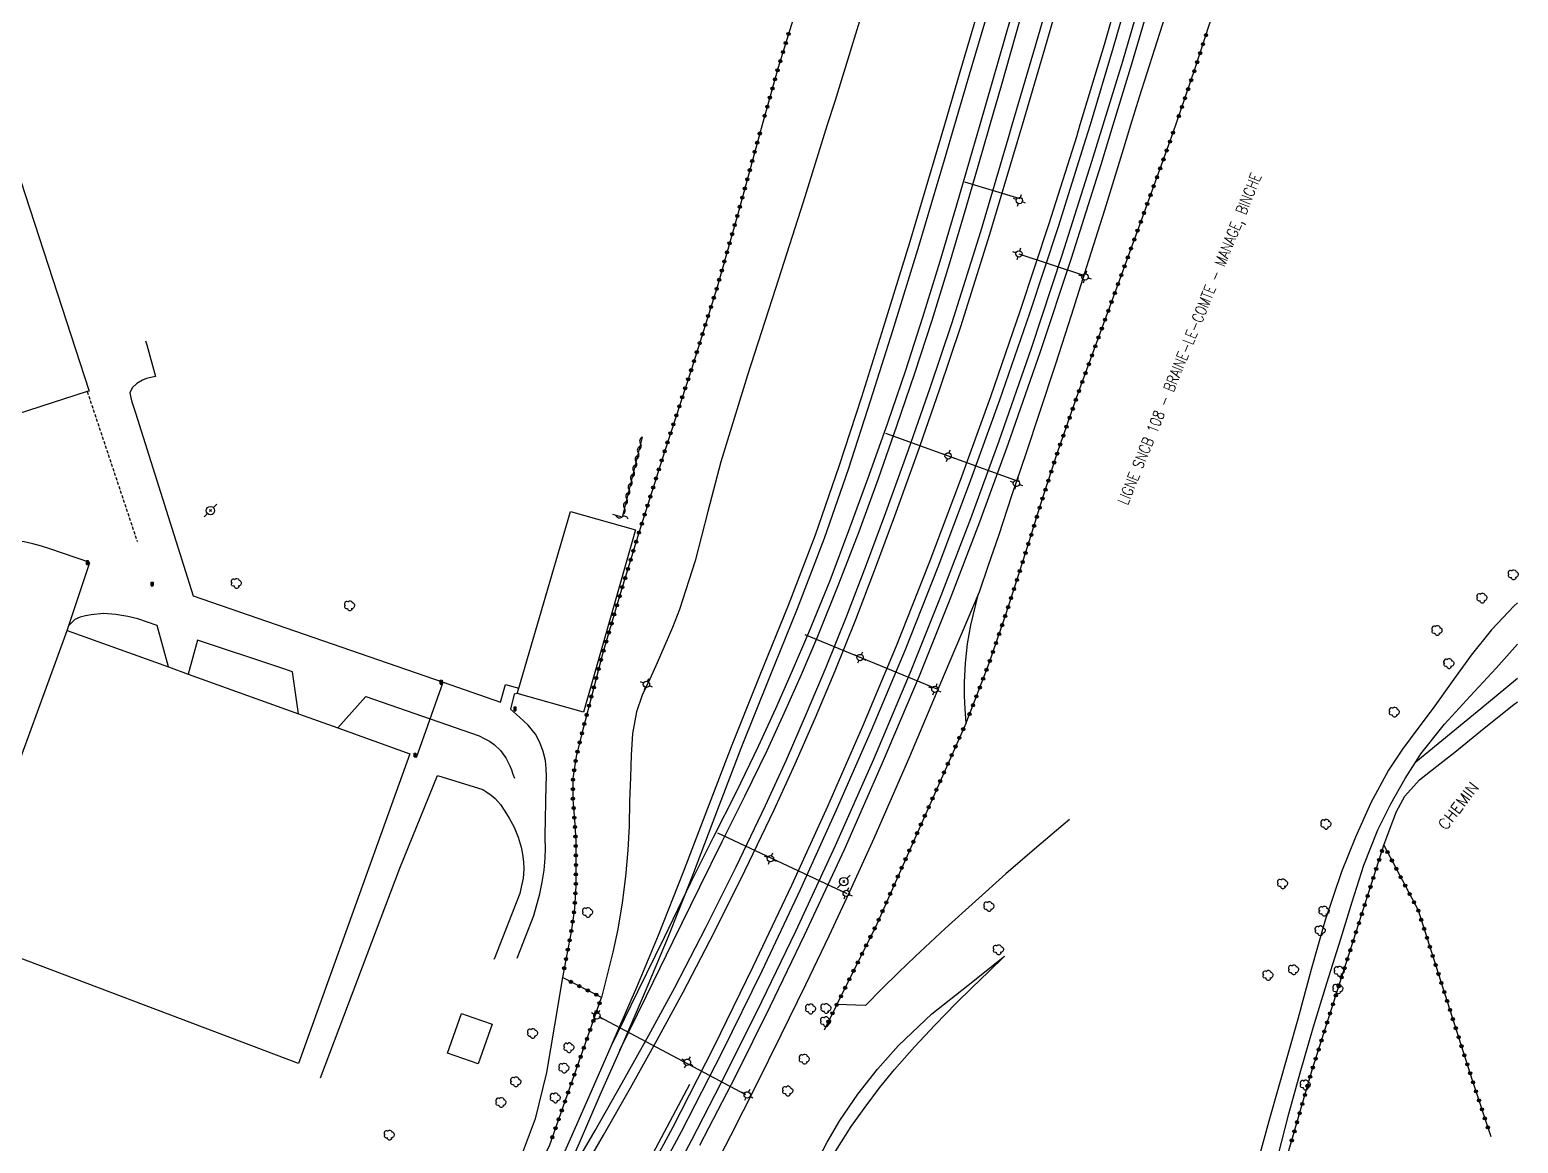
# Model space of a CAD drawing. Header units: millimetres. Extents: x 138000 to 139000, y 124000 to 125000.
# Drawn here: x 138764.5 to 139000.1, y 124514.9 to 124691.1 of the extents above; entities that cross this region are included whole.
import ezdxf

# ---------------------------------------------------------------- set-up
doc = ezdxf.new("R2010")
doc.units = ezdxf.units.MM
doc.linetypes.add('DASHED', pattern=[0.75, 0.5, -0.25])
doc.layers.get('0').update_dxf_attribs({"linetype": 'CONTINUOUS'})
for name, color, linetype in [('W0004', 5, 'CONTINUOUS'), ('W0017', 7, 'CONTINUOUS'), ('W0071', 7, 'CONTINUOUS'), ('W0104', 1, 'CONTINUOUS'), ('W0112', 1, 'DASHED'), ('W0211', 2, 'CONTINUOUS'), ('W0214', 2, 'CONTINUOUS'), ('W0300', 7, 'CONTINUOUS'), ('W0310', 3, 'CONTINUOUS'), ('W0322', 7, 'CONTINUOUS'), ('W0323', 7, 'CONTINUOUS'), ('W0330', 7, 'CONTINUOUS'), ('W0401', 7, 'CONTINUOUS'), ('W0473', 7, 'CONTINUOUS'), ('W0610', 7, 'CONTINUOUS'), ('W0611', 7, 'CONTINUOUS'), ('W0700', 7, 'CONTINUOUS'), ('W0710', 7, 'CONTINUOUS'), ('W0989', 7, 'CONTINUOUS')]:
    doc.layers.add(name, color=color, linetype=linetype)
doc.styles.get("Standard").update_dxf_attribs({"font": 'romans.shx', "width": 0.85})

# ---------------------------------------------------------------- blocks, each defined once
blk = doc.blocks.new('T473')
for p, q in [((-0.166667, 0.166667), (0.166667, -0.166667)), ((-0.166667, -0.166667), (0.166667, 0.166667)), ((0.500001, 0.500001), (1.000002, 1.000002)), ((-1.000002, -1.000002), (-0.500001, -0.500001))]:
    blk.add_line(p, q)
blk.add_ellipse((0, 0), major_axis=(0.471405, 0.471405), ratio=1, start_param=5.4977871438, end_param=11.780972451)
blk = doc.blocks.new('T300')
for p, q in [((-0.8, 0.51), (-0.86, 0.34)), ((-0.86, 0.34), (-0.86, 0.17)), ((-0.86, 0.17), (-0.74, 0.06)), ((-0.69, 0.63), (-0.8, 0.51)), ((-0.8, -0.06), (-0.74, 0.06)), ((-0.74, 0.06), (-0.69, 0.11)), ((-0.57, 0.69), (-0.69, 0.63)), ((-0.46, 0.69), (-0.57, 0.69)), ((-0.29, 0.63), (-0.46, 0.69)), ((-0.29, 0.63), (-0.17, 0.74)), ((-0.23, 0.57), (-0.29, 0.63)), ((-0.17, 0.74), (-0.06, 0.8)), ((-0.06, 0.8), (0.06, 0.8)), ((0.06, 0.8), (0.23, 0.74)), ((0.23, 0.74), (0.34, 0.63)), ((0.34, 0.63), (0.4, 0.51)), ((0.46, 0.46), (0.34, 0.46)), ((0.4, 0.51), (0.4, 0.46)), ((0.57, 0.4), (0.46, 0.46)), ((0.57, 0.4), (0.69, 0.29)), ((0.69, 0.29), (0.74, 0.17)), ((0.74, 0.06), (0.69, -0.17)), ((0.74, 0.17), (0.74, 0.06)), ((-0.8, -0.17), (-0.8, -0.06)), ((-0.8, -0.23), (-0.8, -0.17)), ((-0.74, -0.34), (-0.8, -0.23)), ((-0.69, -0.4), (-0.74, -0.34)), ((-0.51, -0.46), (-0.69, -0.4)), ((-0.4, -0.46), (-0.51, -0.46)), ((-0.4, -0.46), (-0.34, -0.46)), ((-0.34, -0.46), (-0.34, -0.4)), ((-0.34, -0.51), (-0.34, -0.46)), ((-0.29, -0.63), (-0.34, -0.51)), ((-0.17, -0.74), (-0.29, -0.63)), ((-0.06, -0.8), (-0.17, -0.74)), ((0.06, -0.8), (-0.06, -0.8)), ((0.17, -0.74), (0.06, -0.8)), ((0.23, -0.69), (0.17, -0.74)), ((0.29, -0.46), (0.23, -0.46)), ((0.29, -0.63), (0.23, -0.69)), ((0.46, -0.4), (0.29, -0.46)), ((0.34, -0.51), (0.29, -0.63)), ((0.34, -0.51), (0.34, -0.46)), ((0.57, -0.34), (0.46, -0.4)), ((0.63, -0.29), (0.57, -0.34)), ((0.69, -0.17), (0.63, -0.29))]:
    blk.add_line(p, q)
blk = doc.blocks.new('T610')
for p, q in [((-0.500001, 0), (-1.000002, 0)), ((0, 0.500001), (0, 1.000002)), ((0.500001, 0), (1.000002, 0)), ((0, -0.500001), (0, -1.000002))]:
    blk.add_line(p, q)
blk.add_ellipse((0, 0), major_axis=(-0.353554, 0.353554), ratio=1, start_param=3.926990817, end_param=10.2101761242)
blk = doc.blocks.new('t310o')
at = {"color": 0, "linetype": 'Continuous'}
for centre, start, end in [((-0.5, 0.38), 216.8699, 323.1304), ((0.5, -0.37), 36.8699, 143.1303)]:
    blk.add_arc(centre, 0.625, start, end, dxfattribs=at)
blk = doc.blocks.new('t323o')
at = {"color": 0, "linetype": 'Continuous'}
for radius in [0.25, 0.15]:
    blk.add_circle((0, 0), radius, dxfattribs=at)
blk = doc.blocks.new('t322o')
at = {"color": 0, "linetype": 'Continuous'}
for radius in [0.25, 0.15]:
    blk.add_circle((0, 0), radius, dxfattribs=at)
blk = doc.blocks.new('T401')
for p, q in [((-0.3, 0.3), (0, 0.3)), ((-0.3, -0.25), (-0.3, 0.3)), ((-0.3, 0.15), (0, 0.15)), ((-0.3, 0), (0, 0)), ((0, 0.3), (0, -0.25)), ((-0.3, -0.15), (0, -0.15)), ((-0.3, -0.25), (-0.3, -0.3)), ((-0.3, -0.3), (0, -0.3)), ((0, -0.3), (0, -0.25))]:
    blk.add_line(p, q)

msp = doc.modelspace()

# ---------------------------------------------------------------- linework, layer by layer
at = {"layer": 'W0004'}
for points in [[(138767.7, 124608.93), (138766.35, 124609.34), (138765, 124609.74), (138763.64, 124610.03), (138762.36, 124610.16), (138761.07, 124610.2), (138759.8, 124610.13), (138758.3, 124609.87), (138756.81, 124609.47), (138755.34, 124609.02), (138752.33, 124607.95), (138749.39, 124606.7), (138746.44, 124605.45), (138701.4, 124588.17)], [(138770.41, 124596.02), (138770.67, 124596.8), (138774.01, 124606.79), (138767.7, 124608.93)], [(138825.73, 124575.9), (138829.94, 124587.81)]]:
    msp.add_lwpolyline(points, dxfattribs=at)
at = {"layer": 'W0017'}
for points in [[(138782.84, 124641.85), (138783.02, 124641.21), (138784.38, 124636.21), (138783.68, 124636.04), (138782.98, 124635.87), (138782.34, 124635.61), (138781.47, 124635.09), (138780.69, 124634.41), (138780.35, 124633.59), (138780.38, 124633.34), (138780.44, 124633.08), (138780.5, 124632.82), (138780.72, 124632.01), (138780.98, 124631.22), (138781.24, 124630.43), (138790.36, 124601.47)], [(138790.36, 124601.47), (138829.94, 124587.81), (138839.01, 124584.68)], [(138784.65, 124596.82), (138783.12, 124597.34), (138781.59, 124597.85), (138780.04, 124598.24), (138778.12, 124598.54), (138776.16, 124598.67), (138774.24, 124598.5), (138773.35, 124598.34), (138772.46, 124598.11), (138771.66, 124597.73), (138771.32, 124597.45), (138770.99, 124597.13), (138770.67, 124596.8)], [(138786.48, 124590.23), (138784.65, 124596.82)], [(138807.03, 124582.83), (138806.1, 124589.46), (138804.24, 124590.09), (138791.05, 124594.49), (138789.56, 124589.12)], [(138839.01, 124584.68), (138839.83, 124587.44), (138841.92, 124586.87)], [(138813.26, 124580.59), (138817.69, 124585.55), (138835.62, 124579.32)], [(138841.68, 124586.05), (138841.18, 124585.92), (138840.6, 124583.57)], [(138846.25, 124571.52), (138846.28, 124572.84), (138846.26, 124574.15), (138846.12, 124575.44), (138845.76, 124576.88), (138845.24, 124578.29), (138844.57, 124579.6), (138843.41, 124581.04), (138842.01, 124582.3), (138840.6, 124583.57)], [(138835.62, 124579.32), (138836.45, 124578.9), (138837.27, 124578.49), (138838.04, 124577.99), (138839.03, 124577.01), (138839.85, 124575.84), (138840.52, 124574.58), (138840.78, 124573.95), (138840.99, 124573.29), (138841.21, 124572.64)], [(138810.53, 124525.21), (138823.11, 124558.4), (138829.04, 124573.04), (138836.24, 124570.87), (138836.2, 124570.87)], [(138836.2, 124570.87), (138836.87, 124570.4), (138837.54, 124569.93), (138838.16, 124569.42), (138839, 124568.48), (138839.73, 124567.42), (138840.39, 124566.32), (138841.16, 124564.86), (138841.8, 124563.32), (138842.28, 124561.74), (138842.51, 124560.59), (138842.66, 124559.42), (138842.71, 124558.25), (138842.59, 124556.82), (138842.31, 124555.39), (138842.08, 124554.38)], [(138846.07, 124563.49), (138846.25, 124571.52), (138846.25, 124571.52)], [(138846.25, 124571.52), (138846.25, 124571.52)], [(138841.68, 124544.18), (138842.98, 124547.53), (138844.27, 124550.89), (138845.27, 124554.32), (138845.64, 124556.2), (138845.92, 124558.09), (138846.1, 124560), (138846.12, 124561.55), (138846.08, 124563.1), (138846.07, 124563.49)], [(138842.08, 124554.38), (138838.02, 124543.99), (138838.02, 124544.03)]]:
    msp.add_lwpolyline(points, dxfattribs=at)
at = {"layer": 'W0071'}
for points in [[(139000, 124600.39), (138999.44, 124599.86), (138995.87, 124596.09), (138992.67, 124592.1), (138989.66, 124587.92), (138986.68, 124583.73), (138984.25, 124580.49), (138981.83, 124577.24), (138979.59, 124573.89), (138976.78, 124568.71), (138974.35, 124563.31), (138972.15, 124557.82), (138969.55, 124550.17), (138967.37, 124542.35), (138965.23, 124534.52), (138963.69, 124529.14), (138962.17, 124523.74), (138960.64, 124518.35), (138959.12, 124512.78), (138957.58, 124507.21), (138955.86, 124501.7), (138954.21, 124497.04), (138952.42, 124492.43), (138951.29, 124489.89)], [(138953.99, 124487.77), (138954.95, 124489.74), (138955.91, 124491.71), (138956.79, 124493.71), (138958.21, 124497.87), (138959.32, 124502.14), (138960.41, 124506.42), (138962.15, 124512.95), (138963.83, 124519.5), (138965.59, 124526.03), (138967.66, 124533.12), (138969.82, 124540.19), (138972.05, 124547.23), (138973.84, 124553.05), (138975.68, 124558.85), (138977.92, 124564.48), (138979.96, 124568.6), (138982.24, 124572.61), (138983.91, 124575.2), (138984.73, 124576.47), (138988.44, 124581.18), (138992.52, 124585.62), (138996.63, 124590.04), (139000, 124593.85)]]:
    msp.add_lwpolyline(points, dxfattribs=at)
at = {"layer": 'W0104'}
msp.add_lwpolyline([(138760.21, 124676), (138773.9, 124633.9), (138773.61, 124633.8), (138699.41, 124609.85)], dxfattribs=at)
for points in [[(138841.68, 124586.05), (138841.92, 124586.87), (138850.1, 124614.84), (138860.4, 124611.91), (138852.18, 124583.06)], [(138752.9, 124547.93), (138760.04, 124567.53), (138770.41, 124596.02), (138786.48, 124590.23), (138789.56, 124589.12), (138807.03, 124582.83), (138813.26, 124580.59), (138824.68, 124576.48), (138807.03, 124527.46)], [(138832.82, 124535.42), (138834.63, 124534.78), (138837.68, 124533.71), (138835.47, 124527.41), (138830.61, 124529.11)]]:
    msp.add_lwpolyline(points, close=True, dxfattribs=at)
at = {"layer": 'W0112'}
msp.add_lwpolyline([(138773.61, 124633.8), (138781.52, 124610.07)], dxfattribs=at)
at = {"layer": 'W0211'}
for points in [[(138983.91, 124575.2), (138989.51, 124579.79), (138995.12, 124584.39), (139000, 124588.44)], [(138885.81, 124502.64), (138888.65, 124507.65), (138891.48, 124512.66), (138894.54, 124517.51), (138896.73, 124520.6), (138899.03, 124523.61), (138901.4, 124526.55), (138904.55, 124530.13), (138907.83, 124533.6), (138911.17, 124537.01), (138913.7, 124539.52), (138916.26, 124541.99), (138918.82, 124544.47)], [(138848.83, 124541.08), (138847.57, 124533.57), (138846.31, 124526.06), (138844.49, 124518.73), (138841.95, 124511.98), (138838.89, 124505.4), (138835.69, 124498.88), (138831.63, 124491.08), (138827.36, 124483.37), (138823.19, 124475.62), (138820.58, 124470.46), (138818.01, 124465.27), (138815.44, 124460.09)]]:
    msp.add_lwpolyline(points, dxfattribs=at)
at = {"layer": 'W0214'}
for points in [[(138938.81, 124676), (138940.19, 124680.44), (138943.82, 124691.86), (138947.46, 124703.28), (138950.94, 124714.74), (138953.52, 124724.09), (138955.99, 124733.47), (138958.51, 124742.84), (138962.05, 124755.18), (138965.67, 124767.51), (138969.26, 124779.84), (138972.47, 124791.1), (138975.64, 124802.36), (138978.77, 124813.64), (138981.67, 124824.51), (138984.53, 124835.39), (138987.47, 124846.25), (138990.9, 124858.22), (138994.43, 124870.15), (138997.91, 124882.11), (139000, 124889.59)], [(138896.85, 124695.71), (138891.92, 124679.74), (138890.75, 124676)], [(138890.75, 124676), (138886.93, 124663.79), (138882.55, 124650.1), (138878.13, 124636.43), (138873.91, 124622.7), (138871.85, 124614.86), (138869.85, 124607.01), (138867.38, 124599.32), (138866.24, 124596.5), (138865.04, 124593.7), (138863.84, 124590.91), (138862.65, 124588.33), (138861.46, 124585.75), (138860.53, 124583.11), (138859.94, 124579.73), (138859.73, 124576.26), (138859.58, 124572.78), (138859.44, 124568.94), (138859.37, 124565.1), (138859.19, 124561.26), (138858.79, 124557.07), (138858.26, 124552.9), (138857.57, 124548.75), (138856.8, 124545.13), (138855.91, 124541.54), (138855.02, 124537.94)], [(138912.71, 124581.39), (138912.6, 124583.54), (138912.48, 124585.68), (138912.46, 124587.83), (138912.62, 124590.85), (138912.96, 124593.87), (138913.45, 124596.86), (138914.66, 124601.64), (138914.82, 124602.11), (138916.27, 124606.34), (138917.89, 124611.03), (138920.04, 124617.54), (138922.22, 124624.03), (138924.39, 124630.53), (138926.91, 124638.22), (138929.4, 124645.91), (138931.86, 124653.61), (138934.66, 124662.55), (138937.42, 124671.5), (138938.81, 124676)], [(138885.81, 124502.64), (138886.31, 124504.37), (138886.8, 124506.1), (138887.36, 124507.8), (138888.89, 124511.49), (138890.72, 124515.05), (138892.74, 124518.48), (138895.56, 124522.64), (138898.68, 124526.6), (138902.01, 124530.36), (138907.32, 124535.34), (138913.07, 124539.9), (138918.82, 124544.47)]]:
    msp.add_lwpolyline(points, dxfattribs=at)
at = {"layer": 'W0310'}
msp.add_lwpolyline([(138861.3, 124626.64), (138861.42, 124626.6), (138858.27, 124613.96), (138856.81, 124614.37)], dxfattribs=at)
at = {"layer": 'W0322'}
for points in [[(138945.91, 124676), (138949.01, 124684.99), (138951.97, 124694.21), (138954.8, 124703.47), (138957.55, 124712.76), (138960.27, 124722.3), (138962.91, 124731.88), (138965.55, 124741.44), (138965.6, 124741.59), (138968.39, 124751.37), (138971.23, 124761.29), (138973.98, 124771.24), (138975.91, 124778.62), (138977.78, 124786.02), (138979.66, 124793.41), (138981.52, 124800.65), (138983.39, 124807.88), (138985.26, 124815.11)], [(138917.91, 124804.81), (138917.08, 124804.37), (138913.64, 124791.88), (138910.2, 124779.39), (138906.76, 124766.91), (138902.59, 124751.56), (138898.41, 124736.21), (138894.05, 124720.91), (138890.4, 124708.97), (138886.65, 124697.05), (138883, 124685.1), (138880.44, 124676)], [(138880.44, 124676), (138879.74, 124673.51), (138876.59, 124661.89), (138873.3, 124650.31), (138869.24, 124637.34), (138865.02, 124624.43), (138860.93, 124611.47), (138858.04, 124601.99), (138855.22, 124592.49), (138852.72, 124582.91), (138851.85, 124579.49), (138851.01, 124576.05), (138850.49, 124572.59), (138850.48, 124569.34), (138850.73, 124566.07), (138850.92, 124562.8), (138850.97, 124559.2), (138850.94, 124555.58), (138850.73, 124551.99), (138850.22, 124548.34), (138849.52, 124544.71), (138848.83, 124541.08)], [(138912.71, 124581.39), (138913.94, 124584.53), (138915.17, 124587.66), (138916.35, 124590.82), (138917.65, 124594.51), (138918.89, 124598.23), (138920.11, 124601.96), (138922.5, 124609.41), (138924.83, 124616.88), (138927.24, 124624.33), (138930.53, 124633.72), (138933.95, 124643.05), (138937.36, 124652.4), (138941.31, 124663.24), (138945.25, 124674.09), (138945.91, 124676)]]:
    msp.add_lwpolyline(points, dxfattribs=at)
at = {"layer": 'W0323'}
for points in [[(138912.71, 124581.39), (138898.57, 124549.52), (138892.27, 124536.84), (138890.24, 124532.74)], [(138955.83, 124486.2), (138956.87, 124491.27), (138963.01, 124489.66), (138962.02, 124502.76), (138962.25, 124508.35), (138964.09, 124514.64), (138967.51, 124526.5), (138971.3, 124538.41), (138978.86, 124562.04)], [(138978.86, 124562.04), (138984.29, 124551.74), (138992.86, 124524.86), (138995.78, 124515.95)], [(138855.02, 124537.94), (138848.83, 124541.08)], [(138805.73, 124444.6), (138815.44, 124460.09), (138818.08, 124464.3), (138821.81, 124469.99), (138833.86, 124489.77), (138846.75, 124514.47), (138855.02, 124537.94)]]:
    msp.add_lwpolyline(points, dxfattribs=at)
at = {"layer": 'W0330'}
for points in [[(138850.57, 124469.07), (138852.49, 124472.6), (138854.42, 124476.13), (138856.33, 124479.67), (138859.32, 124485.25), (138862.27, 124490.85), (138865.22, 124496.45), (138868.65, 124502.99), (138872.08, 124509.53), (138875.46, 124516.1), (138879.49, 124524.03), (138883.46, 124532), (138887.36, 124540), (138891.03, 124547.69), (138894.63, 124555.41), (138898.16, 124563.16), (138903.83, 124576.09), (138909.33, 124589.1), (138914.82, 124602.11)], [(138978.86, 124562.04), (138979.86, 124564.7), (138980.86, 124567.36), (138982.16, 124569.8), (138984.48, 124572.35), (138987.26, 124574.56), (138990.07, 124576.74), (138994.71, 124580.55), (138999.42, 124584.27), (139000, 124584.73)], [(138929.07, 124566.09), (138928.1, 124565.26), (138923.55, 124561.39), (138919.03, 124557.48), (138914.19, 124553.18), (138909.39, 124548.84), (138904.66, 124544.42), (138902.02, 124541.86), (138899.41, 124539.28), (138896.8, 124536.69), (138892.27, 124536.84)]]:
    msp.add_lwpolyline(points, dxfattribs=at)
at = {"layer": 'W0611'}
for points in [[(138921.27, 124664.29), (138912.51, 124666.96)], [(138921.09, 124655.62), (138931.49, 124652.18)], [(138921, 124619.6), (138900.03, 124627.2)], [(138887.2, 124595.35), (138908.1, 124586.77)], [(138893.88, 124554.34), (138873.41, 124563.91)], [(138854.57, 124534.94), (138877.81, 124522.58)]]:
    msp.add_lwpolyline(points, dxfattribs=at)
at = {"layer": 'W0700'}
for points in [[(138920.03, 124676), (138923.7, 124688.5), (138929.17, 124707.24), (138934.56, 124726.02), (138939.94, 124744.8), (138944.55, 124760.85), (138949.16, 124776.9), (138953.77, 124792.96), (138957.89, 124807.2), (138962.01, 124821.44), (138966.11, 124835.69), (138969.2, 124846.54), (138972.29, 124857.38), (138975.37, 124868.23), (138979.77, 124883.97), (138984.15, 124899.71), (138988.67, 124915.43), (138992.32, 124927.52), (138996.04, 124939.56), (138999.76, 124951.62)], [(138921.63, 124676), (138925.17, 124688.07), (138930.64, 124706.82), (138936.03, 124725.6), (138941.41, 124744.37), (138946.02, 124760.43), (138950.63, 124776.48), (138955.24, 124792.53), (138959.36, 124806.78), (138963.48, 124821.02), (138967.58, 124835.27), (138970.67, 124846.12), (138973.76, 124856.97), (138976.84, 124867.82), (138981.24, 124883.56), (138985.63, 124899.3), (138990.14, 124915), (138993.78, 124927.07), (138997.5, 124939.12), (139000, 124947.22)], [(138980.04, 124918.27), (138977.69, 124911.04), (138975.35, 124903.81), (138973.06, 124896.57), (138969.15, 124883.6), (138965.39, 124870.6), (138961.66, 124857.58), (138957.62, 124843.45), (138953.63, 124829.3), (138949.62, 124815.16), (138945.3, 124800.13), (138940.96, 124785.1), (138936.63, 124770.06), (138932.33, 124755.08), (138928.03, 124740.09), (138923.7, 124725.11), (138919.74, 124711.53), (138915.76, 124697.95), (138911.74, 124684.38), (138909.28, 124676)], [(138981.49, 124917.79), (138979.15, 124910.57), (138976.81, 124903.34), (138974.52, 124896.12), (138970.61, 124883.17), (138966.86, 124870.17), (138963.13, 124857.16), (138959.1, 124843.03), (138955.1, 124828.89), (138951.09, 124814.74), (138946.77, 124799.71), (138942.43, 124784.67), (138938.1, 124769.64), (138933.8, 124754.66), (138929.5, 124739.67), (138925.17, 124724.68), (138921.21, 124711.1), (138917.22, 124697.51), (138913.21, 124683.94), (138910.87, 124676)], [(138934.42, 124676), (138937.51, 124686.1), (138942.19, 124702.07), (138946.83, 124718.06), (138951.06, 124732.77), (138955.26, 124747.5), (138959.45, 124762.23), (138963.45, 124776.25), (138967.45, 124790.27), (138971.45, 124804.29), (138975.89, 124819.9), (138980.31, 124835.51), (138984.74, 124851.12), (138989.81, 124868.97), (138994.88, 124886.82), (138999.95, 124904.66), (139000, 124904.85)], [(138936.02, 124676), (138938.98, 124685.66), (138943.66, 124701.64), (138948.3, 124717.64), (138952.53, 124732.35), (138956.73, 124747.08), (138960.92, 124761.81), (138964.92, 124775.83), (138968.93, 124789.85), (138972.92, 124803.88), (138977.36, 124819.48), (138981.79, 124835.09), (138986.21, 124850.7), (138991.28, 124868.55), (138996.35, 124886.4), (139000, 124899.25)], [(138942.97, 124717.92), (138938.77, 124703.31), (138934.57, 124688.7), (138930.75, 124676)], [(138944.44, 124717.5), (138940.24, 124702.88), (138936.03, 124688.27), (138932.34, 124676)], [(138919.78, 124693.06), (138916.8, 124682.64), (138914.88, 124676)], [(138921.25, 124692.64), (138918.27, 124682.21), (138916.47, 124676)], [(138909.28, 124676), (138907.76, 124670.86), (138903.75, 124657.36), (138899.61, 124643.9), (138896.14, 124632.92), (138892.58, 124621.98), (138888.82, 124611.1), (138884.57, 124599.98), (138880.09, 124588.93), (138875.65, 124577.87), (138871.8, 124567.82), (138867.96, 124557.76), (138864, 124547.75), (138860.54, 124539.49), (138856.98, 124531.27), (138856.5, 124530.19), (138853.37, 124523.07), (138850.05, 124515.49), (138846.69, 124507.94), (138843.17, 124500.46), (138840.09, 124494.41), (138836.9, 124488.41), (138833.71, 124482.42)], [(138833.75, 124482.48), (138840.54, 124493.94), (138847.33, 124505.4), (138854.01, 124516.91), (138858.27, 124524.41), (138862.49, 124531.95), (138866.6, 124539.52), (138871.55, 124549.03), (138876.34, 124558.62), (138880.95, 124568.3), (138884.27, 124575.55), (138887.48, 124582.86), (138890.58, 124590.21), (138893.84, 124598.31), (138896.97, 124606.47), (138900.01, 124614.66), (138903.61, 124624.6), (138907.08, 124634.59), (138910.45, 124644.6), (138915.04, 124659.16), (138919.39, 124673.82), (138920.03, 124676)], [(138910.87, 124676), (138909.23, 124670.43), (138905.22, 124656.92), (138901.08, 124643.44), (138897.6, 124632.46), (138894.03, 124621.49), (138890.25, 124610.58), (138885.99, 124599.42), (138881.51, 124588.36), (138877.08, 124577.32), (138873.23, 124567.28), (138869.39, 124557.21), (138865.42, 124547.18), (138861.94, 124538.89), (138858.38, 124530.66), (138854.77, 124522.46), (138851.45, 124514.88), (138848.08, 124507.3), (138844.55, 124499.78), (138841.45, 124493.7), (138838.25, 124487.69), (138835.06, 124481.7)], [(138835.06, 124481.7), (138841.86, 124493.16), (138848.65, 124504.62), (138855.33, 124516.15), (138859.61, 124523.66), (138863.83, 124531.21), (138867.95, 124538.8), (138872.91, 124548.34), (138877.72, 124557.95), (138882.34, 124567.65), (138885.66, 124574.93), (138888.89, 124582.25), (138892, 124589.62), (138895.26, 124597.75), (138898.4, 124605.93), (138901.45, 124614.14), (138905.05, 124624.09), (138908.53, 124634.09), (138911.9, 124644.13), (138916.5, 124658.72), (138920.86, 124673.38), (138921.63, 124676)], [(138930.75, 124676), (138930.19, 124674.14), (138925.82, 124660.36), (138921.3, 124646.64), (138916.58, 124632.98), (138911.8, 124619.75), (138906.83, 124606.59), (138901.64, 124593.52), (138896.32, 124580.81), (138890.78, 124568.18), (138885.06, 124555.63), (138878.99, 124542.79), (138872.74, 124530.04), (138866.28, 124517.39), (138860.13, 124505.97), (138853.81, 124494.64), (138847.48, 124483.31)], [(138932.34, 124676), (138931.65, 124673.69), (138927.28, 124659.89), (138922.75, 124646.15), (138918.02, 124632.47), (138913.23, 124619.22), (138908.26, 124606.04), (138903.06, 124592.95), (138897.72, 124580.2), (138892.17, 124567.55), (138886.45, 124554.99), (138880.37, 124542.12), (138874.11, 124529.35), (138867.63, 124516.68), (138861.47, 124505.24), (138855.14, 124493.9), (138848.82, 124482.57)], [(138914.88, 124676), (138913.79, 124672.22), (138911.19, 124663.3), (138908.57, 124654.4), (138905.84, 124645.52), (138903.11, 124637.15), (138900.28, 124628.82), (138897.34, 124620.52), (138894.29, 124612.18), (138891.13, 124603.87), (138887.8, 124595.64), (138885.21, 124589.6), (138882.54, 124583.6), (138879.79, 124577.63), (138876.3, 124570.41), (138872.71, 124563.24), (138869.12, 124556.07), (138864.91, 124547.45), (138860.7, 124538.82), (138856.5, 124530.19)], [(138916.47, 124676), (138915.26, 124671.79), (138912.66, 124662.87), (138910.04, 124653.95), (138907.29, 124645.06), (138904.56, 124636.67), (138901.72, 124628.32), (138898.78, 124620), (138895.72, 124611.64), (138892.55, 124603.32), (138889.21, 124595.05), (138886.62, 124588.99), (138883.93, 124582.97), (138881.17, 124576.98), (138877.67, 124569.74), (138874.08, 124562.56), (138870.5, 124555.39), (138866.28, 124546.78), (138862.08, 124538.15), (138857.88, 124529.52)], [(138862.28, 124502.27), (138869.23, 124515.29), (138874.89, 124526.26), (138880.41, 124537.3), (138885.77, 124548.42), (138892.05, 124561.98), (138898.11, 124575.65), (138903.92, 124589.41), (138908.78, 124601.54), (138913.46, 124613.75), (138917.97, 124626.02), (138923.08, 124640.67), (138927.94, 124655.41), (138932.65, 124670.2), (138934.42, 124676)], [(138870.58, 124514.57), (138876.25, 124525.56), (138881.78, 124536.63), (138887.15, 124547.77), (138893.45, 124561.35), (138899.51, 124575.04), (138905.33, 124588.83), (138910.21, 124600.98), (138914.89, 124613.21), (138919.41, 124625.5), (138924.52, 124640.17), (138929.4, 124654.93), (138934.11, 124669.74), (138936.02, 124676)]]:
    msp.add_lwpolyline(points, dxfattribs=at)
at = {"layer": 'W0710'}
msp.add_lwpolyline([(138868.93, 124524.15), (138861.36, 124509.86), (138857.61, 124503.01), (138853.85, 124496.17), (138850.04, 124489.36), (138845.8, 124482.01), (138841.49, 124474.71), (138837.1, 124467.45), (138831.08, 124457.81), (138824.92, 124448.26), (138818.69, 124438.75), (138812.58, 124429.55), (138806.39, 124420.39), (138800.17, 124411.25), (138790.78, 124397.57), (138781.31, 124383.93), (138779.52, 124381.19)], dxfattribs=at)

# ---------------------------------------------------------------- block references
at = {"layer": 'W0300'}
for p in [(138797.24, 124603.46), (138999.39, 124604.82), (138994.44, 124601.13), (138815.17, 124599.91), (138987.32, 124595.99), (138989.18, 124590.76), (138980.55, 124583.07), (138969.72, 124565.34), (138962.87, 124555.93), (138852.86, 124551.39), (138916.37, 124552.33), (138969.44, 124551.58), (138968.81, 124548.5), (138917.88, 124545.49), (138964.6, 124542.31), (138971.84, 124542.07), (138960.56, 124541.43), (138971.64, 124539.29), (138888.14, 124536.11), (138890.58, 124536.2), (138844.13, 124532.24), (138890.54, 124534.1), (138849.88, 124529.99), (138887.16, 124528.16), (138849.11, 124526.74), (138841.48, 124524.57), (138884.53, 124523.13), (138966.47, 124524.08), (138839.14, 124521.3), (138847.72, 124522.03), (138821.45, 124516.15)]:
    msp.add_blockref('T300', p, dxfattribs=at)
at = {"layer": 'W0310'}
for p, rotation in [((138860.81, 124624.13), 255.9733613229691), ((138861.17, 124625.59), 255.9733613229691), ((138860.45, 124622.68), 255.9733613229691), ((138859.72, 124619.77), 255.9733613229691), ((138860.08, 124621.22), 255.9733613229691), ((138858.99, 124616.86), 255.9733613229691), ((138859.36, 124618.31), 255.9733613229691), ((138858.63, 124615.4), 255.9733613229691), ((138858.25, 124613.97), 164.2627688707615)]:
    msp.add_blockref('t310o', p, dxfattribs=dict(at, rotation=rotation))
at = {"layer": 'W0322'}
for p, rotation in [((138884.18, 124688.97), 253.0375701511784), ((138884.62, 124690.41), 253.0375701511784), ((138950.23, 124688.79), 72.21068917345582), ((138950.69, 124690.22), 72.21068917345582), ((138883.31, 124686.1), 253.0375701511784), ((138883.74, 124687.54), 253.0375701511784), ((138949.31, 124685.93), 72.21068917345582), ((138949.77, 124687.36), 72.21068917345582), ((138882.88, 124684.66), 254.2942782835629), ((138948.85, 124684.51), 70.96320288211973), ((138882.07, 124681.78), 254.2942782835629), ((138882.47, 124683.22), 254.2942782835629), ((138947.87, 124681.67), 70.96320288211973), ((138948.36, 124683.09), 70.96320288211973), ((138881.26, 124678.89), 254.2942782835629), ((138881.66, 124680.33), 254.2942782835629), ((138946.89, 124678.84), 70.96320288211973), ((138947.38, 124680.25), 70.96320288211973), ((138880.85, 124677.44), 254.2942782835629), ((138946.4, 124677.42), 70.96320288211973), ((138880.06, 124674.64), 254.3073690002724), ((138945.49, 124674.79), 70.96516417046794), ((138879.26, 124671.75), 254.8120637149928), ((138879.66, 124673.19), 254.8120637149928), ((138944.48, 124671.96), 70.02792127719931), ((138944.99, 124673.37), 70.02792127719931), ((138878.87, 124670.3), 254.8120637149928), ((138943.97, 124670.55), 70.02792127719931), ((138878.09, 124667.4), 254.8120637149928), ((138878.48, 124668.85), 254.8120637149928), ((138942.94, 124667.73), 70.02792127719931), ((138943.45, 124669.14), 70.02792127719931), ((138877.69, 124665.95), 254.8120637149928), ((138941.92, 124664.91), 70.02792127719931), ((138942.43, 124666.32), 70.02792127719931), ((138876.91, 124663.06), 254.8120637149928), ((138877.3, 124664.51), 254.8120637149928), ((138941.4, 124663.5), 70.02792127719931), ((138876.1, 124660.17), 254.1572271982679), ((138876.51, 124661.61), 254.1572271982679), ((138940.38, 124660.68), 69.98084186275486), ((138940.89, 124662.09), 69.98084186275486), ((138875.69, 124658.73), 254.1572271982679), ((138939.35, 124657.87), 69.98084186275486), ((138939.86, 124659.28), 69.98084186275486), ((138874.87, 124655.84), 254.1572271982679), ((138875.28, 124657.28), 254.1572271982679), ((138938.84, 124656.46), 69.98084186275486), ((138874.05, 124652.95), 254.1572271982679), ((138874.46, 124654.4), 254.1572271982679), ((138937.81, 124653.64), 69.98084186275486), ((138938.32, 124655.05), 69.98084186275486), ((138873.64, 124651.51), 254.1572271982679), ((138936.78, 124650.82), 69.93960981536993), ((138937.3, 124652.23), 69.93960981536993), ((138872.78, 124648.64), 252.6188011728141), ((138873.23, 124650.07), 252.6188011728141), ((138936.27, 124649.41), 69.93960981536993), ((138871.88, 124645.78), 252.6188011728141), ((138872.33, 124647.21), 252.6188011728141), ((138935.24, 124646.59), 69.93960981536993), ((138935.75, 124648), 69.93960981536993), ((138871.44, 124644.34), 252.6188011728141), ((138934.21, 124643.77), 69.93960981536993), ((138934.72, 124645.18), 69.93960981536993), ((138870.54, 124641.48), 252.6188011728141), ((138870.99, 124642.91), 252.6188011728141), ((138933.69, 124642.37), 69.89236438236033), ((138870.09, 124640.05), 252.6188011728141), ((138932.66, 124639.55), 69.89236438236033), ((138933.18, 124640.96), 69.89236438236033), ((138869.19, 124637.19), 251.8797427614328), ((138869.64, 124638.62), 252.6188011728141), ((138931.63, 124636.73), 69.89236438236033), ((138932.15, 124638.14), 69.89236438236033), ((138868.26, 124634.34), 251.8797427614328), ((138868.73, 124635.76), 251.8797427614328), ((138931.12, 124635.32), 69.89236438236033), ((138867.79, 124632.91), 251.8797427614328), ((138930.1, 124632.5), 70.70125125795762), ((138930.6, 124633.91), 69.89236438236033), ((138866.86, 124630.06), 251.8797427614328), ((138867.33, 124631.49), 251.8797427614328), ((138929.11, 124629.67), 70.70125125795762), ((138929.61, 124631.08), 70.70125125795762), ((138865.93, 124627.21), 251.8797427614328), ((138866.39, 124628.63), 251.8797427614328), ((138928.61, 124628.25), 70.70125125795762), ((138865.46, 124625.78), 251.8797427614328), ((138927.62, 124625.42), 70.70125125795762), ((138928.12, 124626.84), 70.70125125795762), ((138864.54, 124622.93), 252.5053351532221), ((138865, 124624.36), 252.5053351532221), ((138926.67, 124622.58), 72.06040473711653), ((138927.13, 124624), 72.06040473711653), ((138863.64, 124620.06), 252.5053351532221), ((138864.09, 124621.5), 252.5053351532221), ((138926.21, 124621.15), 72.06040473711653), ((138863.19, 124618.63), 252.5053351532221), ((138925.29, 124618.29), 72.06040473711653), ((138925.75, 124619.72), 72.06040473711653), ((138862.29, 124615.77), 252.5053351532221), ((138862.74, 124617.2), 252.5053351532221), ((138924.38, 124615.44), 72.69225592146606), ((138924.82, 124616.87), 72.69225592146606), ((138861.39, 124612.91), 252.5053351532221), ((138861.84, 124614.34), 252.5053351532221), ((138923.93, 124614), 72.69225592146606), ((138860.94, 124611.48), 252.5053351532221), ((138923.04, 124611.14), 72.69225592146606), ((138923.49, 124612.57), 72.69225592146606), ((138860.06, 124608.61), 253.0277599358266), ((138860.5, 124610.05), 253.0277599358266), ((138922.14, 124608.28), 72.24780031588246), ((138922.59, 124609.71), 72.69225592146606), ((138859.19, 124605.74), 253.0277599358266), ((138859.62, 124607.18), 253.0277599358266), ((138921.68, 124606.85), 72.24780031588246), ((138858.75, 124604.31), 253.0277599358266), ((138920.77, 124603.99), 72.24780031588246), ((138921.22, 124605.42), 72.24780031588246), ((138857.88, 124601.44), 253.4851675606832), ((138858.31, 124602.87), 253.0277599358266), ((138919.84, 124601.14), 71.77306237119714), ((138920.31, 124602.56), 72.24780031588246), ((138857.45, 124600), 253.4851675606832), ((138919.38, 124599.71), 71.77306237119714), ((138856.6, 124597.12), 253.4851675606832), ((138857.02, 124598.56), 253.4851675606832), ((138918.43, 124596.86), 71.54656568652996), ((138918.91, 124598.29), 71.77306237119714), ((138855.74, 124594.25), 253.4851675606832), ((138856.17, 124595.68), 253.4851675606832), ((138917.47, 124594.02), 70.67269452135349), ((138917.96, 124595.44), 71.54656568652996), ((138855.32, 124592.81), 253.4851675606832), ((138916.98, 124592.61), 70.67269452135349), ((138854.55, 124589.91), 255.3701191166265), ((138854.93, 124591.36), 255.3701191166265), ((138915.96, 124589.78), 69.39017090558629), ((138916.48, 124591.19), 70.67269452135349), ((138853.79, 124587.01), 255.3701191166265), ((138854.17, 124588.46), 255.3701191166265), ((138914.9, 124586.98), 68.65348486742818), ((138915.43, 124588.38), 69.39017090558629), ((138853.41, 124585.55), 255.3701191166265), ((138914.35, 124585.58), 68.65348486742818), ((138852.66, 124582.65), 255.6846315034894), ((138853.03, 124584.1), 255.3701191166265), ((138913.26, 124582.79), 68.6314444043766), ((138913.81, 124584.18), 68.6314444043766), ((138852.29, 124581.2), 255.6846315034894), ((138851.56, 124578.29), 256.3372057241886), ((138851.91, 124579.74), 255.6846315034894), ((138850.91, 124575.36), 261.3907271132628), ((138851.2, 124576.83), 256.3372057241886), ((138850.68, 124573.88), 261.3907271132628), ((138850.48, 124570.89), 269.7352339573786), ((138850.49, 124572.39), 269.7352339573786), ((138850.48, 124569.39), 269.7352339573786), ((138850.59, 124567.9), 274.4255103960339), ((138850.7, 124566.4), 274.4255103960339), ((138850.8, 124564.9), 273.3079107017717), ((138850.88, 124563.41), 273.3079107017717), ((138850.93, 124561.91), 270.7776511911603), ((138850.95, 124560.41), 270.7776511911603), ((138850.96, 124558.91), 269.5399939358992), ((138850.95, 124557.41), 269.5399939358992), ((138850.87, 124554.41), 266.6400811239866), ((138850.94, 124555.91), 269.5399939358992), ((138850.78, 124552.91), 266.6400811239866), ((138850.44, 124549.93), 262.1031101138053), ((138850.65, 124551.42), 262.1031101138053), ((138849.96, 124546.97), 259.1279420413348), ((138850.23, 124548.45), 262.1031101138053), ((138849.67, 124545.5), 259.1279420413348), ((138849.11, 124542.56), 259.1156438005349), ((138849.39, 124544.03), 259.1156438005349)]:
    msp.add_blockref('t322o', p, dxfattribs=dict(at, rotation=rotation))
at = {"layer": 'W0323'}
for p, rotation in [((138912.27, 124580.39), 246.0730549295287), ((138911.05, 124577.64), 246.0730549295287), ((138911.66, 124579.02), 246.0730549295287), ((138910.44, 124576.27), 246.0730549295287), ((138909.22, 124573.53), 246.0730549295287), ((138909.83, 124574.9), 246.0730549295287), ((138908.01, 124570.79), 246.0730549295287), ((138908.62, 124572.16), 246.0730549295287), ((138906.79, 124568.05), 246.0730549295287), ((138907.4, 124569.42), 246.0730549295287), ((138906.18, 124566.68), 246.0730549295287), ((138904.97, 124563.93), 246.0730549295287), ((138905.57, 124565.3), 246.0730549295287), ((138903.75, 124561.19), 246.0730549295287), ((138904.36, 124562.56), 246.0730549295287), ((138978.57, 124561.13), 72.25963982134654), ((138979.43, 124560.95), 297.8126150393151), ((138903.14, 124559.82), 246.0730549295287), ((138978.11, 124559.7), 72.25963982134654), ((138980.13, 124559.62), 297.8126150393151), ((138901.92, 124557.08), 246.0730549295287), ((138902.53, 124558.45), 246.0730549295287), ((138977.19, 124556.84), 72.25963982134654), ((138977.65, 124558.27), 72.25963982134654), ((138980.83, 124558.3), 297.8126150393151), ((138981.53, 124556.97), 297.8126150393151), ((138900.71, 124554.34), 246.0730549295287), ((138901.32, 124555.71), 246.0730549295287), ((138976.28, 124553.99), 72.25963982134654), ((138976.74, 124555.42), 72.25963982134654), ((138982.23, 124555.64), 297.8126150393151), ((138982.93, 124554.32), 297.8126150393151), ((138899.49, 124551.59), 246.0730549295287), ((138900.1, 124552.96), 246.0730549295287), ((138975.82, 124552.56), 72.25963982134654), ((138983.63, 124552.99), 297.8126150393151), ((138984.32, 124551.66), 287.6809991006047), ((138898.88, 124550.22), 246.0730549295287), ((138974.91, 124549.7), 72.25963982134654), ((138975.37, 124551.13), 72.25963982134654), ((138984.77, 124550.23), 287.6809991006047), ((138897.58, 124547.52), 243.5923245973532), ((138898.25, 124548.86), 243.5923245973532), ((138974, 124546.84), 72.25963982134654), ((138974.45, 124548.27), 72.25963982134654), ((138985.23, 124548.8), 287.6809991006047), ((138985.68, 124547.37), 287.6809991006047), ((138896.24, 124544.83), 243.5923245973532), ((138896.91, 124546.18), 243.5923245973532), ((138973.54, 124545.41), 72.25963982134654), ((138986.14, 124545.94), 287.6809991006047), ((138986.59, 124544.51), 287.6809991006047), ((138894.91, 124542.15), 243.5923245973532), ((138895.58, 124543.49), 243.5923245973532), ((138972.62, 124542.56), 72.25963982134654), ((138973.08, 124543.99), 72.25963982134654), ((138987.05, 124543.08), 287.6809991006047), ((138850.16, 124540.4), 153.1251851241756), ((138851.5, 124539.73), 153.1251851241756), ((138894.24, 124540.8), 243.5923245973532), ((138972.17, 124541.13), 72.25963982134654), ((138987.5, 124541.65), 287.6809991006047), ((138987.96, 124540.22), 287.6809991006047), ((138852.84, 124539.05), 153.1251851241756), ((138854.18, 124538.37), 153.1251851241756), ((138892.91, 124538.12), 243.5923245973532), ((138893.58, 124539.46), 243.5923245973532), ((138971.25, 124538.27), 72.3756974825831), ((138971.71, 124539.7), 72.25963982134654), ((138988.42, 124538.8), 287.6809991006047), ((138854.21, 124535.62), 70.58218531046107), ((138854.7, 124537.04), 70.58218531046107), ((138891.57, 124535.43), 243.5862577482336), ((138892.24, 124536.77), 243.5862577482336), ((138970.34, 124535.41), 72.3756974825831), ((138970.8, 124536.84), 72.3756974825831), ((138988.87, 124537.37), 287.6809991006047), ((138989.33, 124535.94), 287.6809991006047), ((138853.21, 124532.79), 70.58218531046107), ((138853.71, 124534.21), 70.58218531046107), ((138890.91, 124534.09), 243.5862577482336), ((138969.89, 124533.98), 72.3756974825831), ((138989.78, 124534.51), 287.6809991006047), ((138990.24, 124533.08), 287.6809991006047), ((138852.71, 124531.38), 70.58218531046107), ((138968.98, 124531.12), 72.3756974825831), ((138969.44, 124532.55), 72.3756974825831), ((138990.69, 124531.65), 287.6809991006047), ((138851.71, 124528.55), 70.58218531046107), ((138852.21, 124529.96), 70.58218531046107), ((138968.07, 124528.26), 72.3756974825831), ((138968.53, 124529.69), 72.3756974825831), ((138991.15, 124530.22), 287.6809991006047), ((138991.6, 124528.79), 287.6809991006047), ((138850.71, 124525.72), 70.58218531046107), ((138851.21, 124527.13), 70.58218531046107), ((138967.62, 124526.83), 72.3756974825831), ((138992.06, 124527.36), 287.6809991006047), ((138992.52, 124525.93), 287.6809991006047), ((138850.22, 124524.3), 70.58218531046107), ((138966.78, 124523.96), 73.88182533511558), ((138967.19, 124525.4), 73.88182533511558), ((138992.97, 124524.5), 288.1437402529267), ((138849.22, 124521.47), 70.58218531046107), ((138849.72, 124522.89), 70.58218531046107), ((138965.95, 124521.07), 73.88182533511558), ((138966.36, 124522.51), 73.88182533511558), ((138993.44, 124523.08), 288.1437402529267), ((138993.91, 124521.65), 288.1437402529267), ((138848.22, 124518.64), 70.58218531046107), ((138848.72, 124520.06), 70.58218531046107), ((138965.53, 124519.63), 73.88182533511558), ((138994.38, 124520.23), 288.1437402529267), ((138994.84, 124518.8), 288.1437402529267), ((138847.72, 124517.23), 70.58218531046107), ((138964.7, 124516.75), 73.88182533511558), ((138965.11, 124518.19), 73.88182533511558), ((138995.31, 124517.38), 288.1437402529267), ((138847.22, 124515.82), 70.58218531046107), ((138964.28, 124515.31), 73.88182533511558)]:
    msp.add_blockref('t323o', p, dxfattribs=dict(at, rotation=rotation))
at = {"layer": 'W0401'}
for p in [(138773.77, 124606.76), (138784.03, 124603.36), (138829.79, 124587.82), (138841.46, 124583.6), (138825.64, 124576.29)]:
    msp.add_blockref('T401', p, dxfattribs=at)
at = {"layer": 'W0473'}
for p in [(138793.1, 124614.98), (138893.36, 124556.27)]:
    msp.add_blockref('T473', p, dxfattribs=at)
at = {"layer": 'W0610'}
for p, rotation in [((138921.15, 124664.04), 160.3999748657484), ((138921.08, 124655.6), 160.8000327058143), ((138931.55, 124651.95), 342.8000093113042), ((138909.88, 124623.63), 160.2999945566777), ((138920.7, 124619.29), 341.6000406967814), ((138895.95, 124591.73), 155.9999670024262), ((138862.12, 124587.48), 157.599993457015), ((138907.78, 124586.69), 338.3000091860803), ((138881.75, 124559.9), 157.7999677355346), ((138893.75, 124554.42), 336.4000196061647), ((138854.29, 124535.02), 242.7000250811152), ((138868.59, 124527.68), 150.5999648031007), ((138878.08, 124522.52), 333.8000107684037)]:
    msp.add_blockref('T610', p, dxfattribs=dict(at, rotation=rotation))

# ---------------------------------------------------------------- texts
at = {"layer": 'W0989', "width": 0.8}
msp.add_text('LIGNE SNCB 108 - BRAINE-LE-COMTE - MANAGE, BINCHE', height=1.75, rotation=67.8636, dxfattribs=at).set_placement((138938.28, 124615.74))
at = {"layer": 'W0989'}
msp.add_text('CHEMIN', height=1.75, rotation=52.3924, dxfattribs=at).set_placement((138988.69, 124564.26))

doc.saveas('drawing.dxf')
